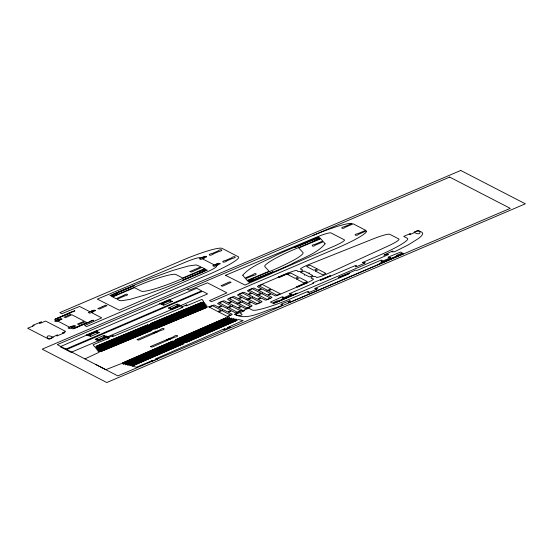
<?xml version="1.0" encoding="UTF-8"?>
<svg xmlns="http://www.w3.org/2000/svg" width="553" height="553" viewBox="0 0 553 553"><rect width="100%" height="100%" fill="white"/><g stroke="black" fill="none" stroke-linecap="round" stroke-linejoin="round"><path stroke-width="0.83" d="M84.934 358.911L98.869 352.399A3.622 0.442 -22.4 0 1 101.939 350.643L124.854 340.862L101.662 350.284A3.622 0.442 -22.4 0 1 98.047 351.307A3.622 0.442 -22.4 0 1 101.116 349.551L124.031 339.77L100.84 349.192A3.622 0.442 -22.4 0 1 97.224 350.215A3.622 0.442 -22.4 0 1 100.293 348.459L123.201 338.664L100.017 348.1A3.622 0.442 -22.4 0 1 96.402 349.123A3.622 0.442 -22.4 0 1 99.471 347.367L122.386 337.586L99.194 347.007A3.622 0.442 -22.4 0 1 95.579 348.031A3.622 0.442 -22.4 0 1 98.648 346.275L121.563 336.494L98.372 345.908A3.622 0.442 -22.4 0 1 94.757 346.938L93.104 344.74L108.153 338.464L109.238 337.779L107.199 337.987L113.178 335.498C112.459 336.424 111.077 337.15 113.683 336.169L181.598 307.869L182.988 307.074L180.942 307.261L186.921 304.772C186.223 305.678 184.826 306.431 187.419 305.443L202.025 299.36L203.677 301.551A3.622 0.442 -22.4 0 1 200.608 303.314L177.686 313.095L200.884 303.673A3.622 0.442 -22.4 0 1 204.499 302.65A3.622 0.442 -22.4 0 1 201.43 304.406L178.508 314.187L201.707 304.765A3.622 0.442 -22.4 0 1 205.322 303.742A3.622 0.442 -22.4 0 1 202.253 305.498L179.331 315.279L202.529 305.857A3.622 0.442 -22.4 0 1 206.145 304.834A3.622 0.442 -22.4 0 1 203.075 306.59L180.167 316.385L203.352 306.95A3.622 0.442 -22.4 0 1 206.967 305.927A3.622 0.442 -22.4 0 1 203.898 307.682L180.976 317.463L204.175 308.049A3.622 0.442 -22.4 0 1 207.79 307.019L211.018 306.009A3.622 0.442 -22.4 0 1 214.364 305.062L218.207 307.039L221.497 305.678L217.675 303.645A3.622 0.442 -22.4 0 1 220.481 301.966A3.622 0.442 -22.4 0 1 224.304 300.818L228.154 302.795L231.444 301.433L227.622 299.401A3.622 0.442 -22.4 0 1 230.421 297.721A3.622 0.442 -22.4 0 1 234.244 296.574L238.094 298.551L241.385 297.189L237.562 295.157A3.622 0.442 -22.4 0 1 240.361 293.477A3.622 0.442 -22.4 0 1 244.184 292.33L248.034 294.307L251.325 292.945L247.502 290.913A3.622 0.442 -22.4 0 1 250.302 289.233A3.622 0.442 -22.4 0 1 254.124 288.085L257.974 290.062L261.265 288.701L257.442 286.668A3.622 0.442 -22.4 0 1 260.242 284.989L278.463 277.212M169.778 299.85L160.149 303.936M221.152 285.694L229.066 282.106L230.062 281.871L231.05 282.383L223.122 285.956L222.175 286.198L221.179 285.707M288.265 273.244L278.698 277.309M58.763 320.602C61.805 319.862 58.597 318.535 57.277 319.834M203.463 258.341C206.456 257.629 203.283 256.288 201.969 257.574M92.469 312.079C95.469 311.367 92.296 310.026 90.982 311.311M72.222 327.556C75.215 326.837 72.056 325.523 70.736 326.782M216.921 265.288C219.97 264.569 216.755 263.242 215.435 264.521M155.794 332.588L157.287 331.689L154.819 332.083M169.259 339.535L170.766 338.657L168.278 339.03M71.24 327.97L72.823 328.841L74.178 328.517L93.623 320.249L91.459 320.553L89.164 322.005L73.791 328.351L86.849 322.51L85.314 321.722L78.471 324.625L77.551 324.037L84.339 321.217L71.849 314.775L65.724 317.56L64.072 317.194L70.874 314.27L69.346 313.482L55.735 319.026L70.494 312.507C71.676 311.754 75.478 311.802 74.779 310.523L54.616 319.358L56.233 320.284M52.957 337.275C45.761 341.519 44.717 332.844 52.535 336.971C53.994 336.922 59.862 333.03 56.876 336.01L64.901 332.581L62.544 332.878L65.613 331.392L45.629 321.072L41.288 322.807M86.835 335.063L60.139 346.752L64.908 349.213L66.982 348.611L201.679 290.85L196.937 288.369L196.239 288.466L169.591 299.726M96.471 330.95L159.955 303.839M98.116 340.89L71.468 352.15L70.805 352.261L66.035 349.793L200.718 292.005L202.799 291.396L207.569 293.864L180.872 305.553M107.745 336.77L171.236 309.666M414.245 232.315C421.877 228.064 421.863 236.912 414.674 232.613C413.022 232.799 407.423 236.484 410.333 233.58L403.704 236.407L407.333 238.288A38.122 4.645 -22.4 0 1 377.837 255.963L362.471 262.523C363.397 263.657 367.358 261.721 364.171 263.394L357.438 266.269C352.655 267.673 358.738 266.069 355.745 265.392L322.129 279.742L320.422 280.198L330.632 275.608L312.791 282.846L313.489 283.247L289.164 293.823C290.104 294.943 294.023 293.042 290.857 294.701L284.124 297.569C279.293 298.986 285.521 297.32 282.431 296.698L270.403 302.076L272.311 303.065L276.811 300.901L278.94 300.728L297.279 293.159L277.647 301.758L274.357 302.698L273.127 303.376L273.507 303.68L381.204 257.698A62.752 7.645 -22.4 0 0 387.957 254.753C390.812 252.68 380.74 256.661 384.791 254.546L392.374 251.2L393.003 251.124L391.911 251.802L394.565 251.753L408.259 244.882L418.628 238.419L421.545 235.855L422.741 233.829L422.133 232.391L418.089 230.269L414.073 232.225M297.307 286.938L279.085 294.714A3.622 0.442 -22.4 0 1 275.263 295.869L271.419 293.892L268.129 295.247L271.952 297.286A3.622 0.442 -22.4 0 1 269.145 298.959A3.622 0.442 -22.4 0 1 265.322 300.113L261.479 298.136L258.189 299.491L262.011 301.53A3.622 0.442 -22.4 0 1 259.205 303.203A3.622 0.442 -22.4 0 1 255.382 304.357L251.539 302.38L248.235 303.763L252.071 305.774A3.622 0.442 -22.4 0 1 249.265 307.447A3.622 0.442 -22.4 0 1 245.442 308.602L241.592 306.625L238.295 308.007L242.124 310.019A3.622 0.442 -22.4 0 1 239.325 311.698A3.622 0.442 -22.4 0 1 235.502 312.846L231.61 310.862L228.354 312.258L232.184 314.263A3.622 0.442 -22.4 0 1 229.854 315.735L227.414 317.152A3.622 0.442 -22.4 0 1 224.891 318.742L202.674 328.662L225.638 318.908A3.622 0.442 -22.4 0 1 229.654 317.636A3.622 0.442 -22.4 0 1 227.131 319.233L204.942 329.173L227.877 319.392A3.622 0.442 -22.4 0 1 231.894 318.127A3.622 0.442 -22.4 0 1 229.371 319.717L207.154 329.636L230.117 319.883A3.622 0.442 -22.4 0 1 234.133 318.611A3.622 0.442 -22.4 0 1 231.61 320.208L209.393 330.127L232.357 320.367A3.622 0.442 -22.4 0 1 236.373 319.102A3.622 0.442 -22.4 0 1 233.85 320.692L211.633 330.611L234.596 320.858A3.622 0.442 -22.4 0 1 238.613 319.586L243.113 320.567L227.532 327.563L230.207 327.113L224.359 329.671L223.73 329.54L225.016 328.752L223.136 329.312L156.554 358.441L155.407 359.16L158.075 358.676L152.22 361.233L151.591 361.095L152.884 360.307L136.57 367.178L132.07 366.204A3.622 0.442 -22.4 0 1 134.593 364.607L156.81 354.687L133.847 364.448A3.622 0.442 -22.4 0 1 129.831 365.713A3.622 0.442 -22.4 0 1 132.354 364.123L154.57 354.203L131.607 363.957A3.622 0.442 -22.4 0 1 127.591 365.222A3.622 0.442 -22.4 0 1 130.114 363.632L152.317 353.699L129.367 363.473A3.622 0.442 -22.4 0 1 125.351 364.738A3.622 0.442 -22.4 0 1 127.874 363.141L150.091 353.222L127.128 362.982A3.622 0.442 -22.4 0 1 123.112 364.247A3.622 0.442 -22.4 0 1 125.635 362.657L147.851 352.738L124.888 362.491A3.622 0.442 -22.4 0 1 120.872 363.763L105.865 369.674L95.344 364.289M239.041 312.701C229.142 315.984 248.477 316.516 239.643 312.929L244.461 310.655L242.096 310.993L248.726 308.159L252.368 310.033A38.122 4.645 -22.4 0 0 292.627 297.922L307.993 291.362C311.049 291.998 304.855 293.664 309.687 292.24L316.42 289.364C319.572 287.754 315.687 289.592 314.726 288.486L348.328 274.136L349.503 273.403L338.353 277.509L355.793 270.064L356.574 270.431L358.012 269.995L381.307 260.062C384.335 260.691 378.231 262.343 383.001 260.933L389.734 258.057C392.872 256.454 389.001 258.279 388.033 257.186L400.579 252.071L402.487 253.06L397.489 254.954L396.377 255.604L396.909 255.935L379.082 263.767L399.225 255.431L401.519 253.979L403.69 253.675L295.993 299.657A62.752 7.645 -22.4 0 1 289.115 302.532L288.472 302.802C288.438 301.295 292.378 299.982 288.977 301.039L282.631 303.562C278.263 305.961 283.682 302.788 282.12 305.339L280.903 305.816M32.503 326.305C35.758 324.632 33.304 325.952 32.779 325.316L41.42 321.874L39.553 323.305L41.136 322.862M32.35 326.367L27.65 328.24L49.113 339.321L53.136 337.365M280.101 306.127L278.138 306.874M277.364 307.171L276.59 307.454M275.823 307.738C262.703 310.814 247.606 321.272 234.341 314.304L238.868 312.611M306.777 282.742L297.141 286.855M180.713 305.463L171.077 309.583M87.028 335.159L96.63 331.033M107.586 336.687L97.95 340.807M200.926 258.023L200.331 257.712A14.295 1.742 -22.4 0 0 186.167 261.859L97.321 299.118L119.337 310.212L206.338 272.27A14.295 1.742 -22.4 0 0 216.472 266.048L215.877 265.737M202.412 258.79L214.384 264.97M187.294 289.171L189.313 290.214L207.479 282.825L226.875 292.827L209.504 300.638L211.523 301.675L336.701 248.228A38.122 4.645 -22.4 0 0 366.542 230.871L359.001 234.085C356.436 236.705 352.24 234.583 358.033 233.587L365.713 230.304L353.222 223.854L345.542 227.138C342.749 229.848 338.982 227.525 344.574 226.633L352.109 223.419A38.122 4.645 -22.4 0 0 312.473 235.723M170.11 301.558C170.2 300.535 172.799 299.844 168.997 301.081L161.379 304.572L163.792 304.254M170.206 301.606L172.515 301.247L164.905 304.731C161.953 305.74 163.17 305.304 163.882 304.302M176.946 305.083C177.658 304.095 178.875 303.652 175.93 304.662L168.312 308.145L170.628 307.786M177.043 305.138L179.449 304.821L171.838 308.304C168.036 309.549 170.683 308.844 170.718 307.834M153.029 332.844L154.004 333.348M166.494 339.791L167.469 340.295M89.939 311.761L79.611 306.445L61.798 313.682L59.779 312.639L181.861 260.511A38.122 4.645 -22.4 0 1 222.126 248.401L238.274 256.737A38.122 4.645 -22.4 0 1 208.778 274.412L86.703 326.54L84.685 325.496L101.711 317.871L91.425 312.528M96.982 332.782C97.052 331.759 99.775 331.047 95.869 332.305L88.252 335.789L90.664 335.477M97.079 332.83L99.395 332.464L91.777 335.954C88.833 336.957 90.07 336.542 90.754 335.526M103.826 336.307C104.524 335.346 105.727 334.876 102.803 335.885L95.185 339.369L97.501 339.01M103.916 336.355L106.328 336.044L98.711 339.528C94.86 340.759 97.542 340.109 97.598 339.058M57.719 321.051L69.692 327.231M288.099 273.099A8.482 1.037 -22.4 0 1 296.989 270.472C297.583 273.32 306.542 270.189 300.542 269.18A8.482 1.037 -22.4 0 1 309.5 264.272L373.123 238.917A19.065 2.323 -22.4 0 1 389.761 234.306L398.817 238.979A19.065 2.323 -22.4 0 1 387.459 246.32L327.673 273.652A8.482 1.037 -22.4 0 1 316.427 277.378C315.535 274.73 307.046 277.972 313.337 278.919A8.482 1.037 -22.4 0 1 306.943 282.825M252.438 296.975A3.622 0.442 -22.4 0 0 252.603 296.671L248.767 294.631L252.05 293.27L255.915 295.254A3.622 0.442 -22.4 0 0 256.578 295.205A3.622 0.442 -22.4 0 1 257.076 295.461A3.622 0.442 -22.4 0 0 256.903 295.765L260.746 297.811L257.498 299.173L253.592 297.182A3.622 0.442 -22.4 0 0 252.928 297.231A3.622 0.442 -22.4 0 1 252.438 296.975M122.469 362.996L172.654 341.153L122.469 362.996M124.708 363.487L174.893 341.636L124.708 363.487M126.948 363.971L177.133 342.127L126.962 363.943M129.188 364.462L179.372 342.618L129.202 364.427M131.42 364.945L181.612 343.102L131.42 364.945M133.66 365.436L183.852 343.593L133.681 365.409M149.407 351.943L172.474 342.169A3.622 0.442 -22.4 0 1 174.147 341.491A3.622 0.442 -22.4 0 0 177.313 340.109A3.622 0.442 -22.4 0 1 178.799 339.397L201.126 329.429L178.052 339.231A3.622 0.442 -22.4 0 1 176.379 339.908A3.622 0.442 -22.4 0 0 173.213 341.291A3.622 0.442 -22.4 0 1 171.727 342.003L149.421 351.915M151.646 352.434L174.713 342.653A3.622 0.442 -22.4 0 1 176.386 341.982A3.622 0.442 -22.4 0 0 179.552 340.6A3.622 0.442 -22.4 0 1 181.038 339.881L203.359 329.92L180.292 339.722A3.622 0.442 -22.4 0 1 178.619 340.392A3.622 0.442 -22.4 0 0 175.453 341.775A3.622 0.442 -22.4 0 1 173.967 342.494L151.646 352.434M153.886 352.918L176.953 343.143A3.622 0.442 -22.4 0 1 178.626 342.466A3.622 0.442 -22.4 0 0 181.792 341.083A3.622 0.442 -22.4 0 1 183.278 340.372L205.598 330.404L182.531 340.213A3.622 0.442 -22.4 0 1 180.859 340.883A3.622 0.442 -22.4 0 0 177.693 342.266A3.622 0.442 -22.4 0 1 176.207 342.978L153.9 352.89M156.126 353.408L179.186 343.627A3.622 0.442 -22.4 0 1 180.866 342.957A3.622 0.442 -22.4 0 0 184.031 341.574A3.622 0.442 -22.4 0 1 185.518 340.862L207.838 330.894L184.771 340.696A3.622 0.442 -22.4 0 1 183.098 341.367A3.622 0.442 -22.4 0 0 179.932 342.756A3.622 0.442 -22.4 0 1 178.439 343.468L156.14 353.381M158.358 353.899L181.425 344.118A3.622 0.442 -22.4 0 1 183.105 343.448A3.622 0.442 -22.4 0 0 186.271 342.058A3.622 0.442 -22.4 0 1 187.757 341.346L210.078 331.378L187.011 341.187A3.622 0.442 -22.4 0 1 185.338 341.858A3.622 0.442 -22.4 0 0 182.172 343.24A3.622 0.442 -22.4 0 1 180.679 343.952L158.358 353.899M175.633 339.736L225.824 317.892L175.633 339.736M177.872 340.226L228.057 318.376L177.928 340.157M180.112 340.71L230.297 318.867L180.112 340.71M182.352 341.201L232.536 319.358L182.352 341.201M184.591 341.685L234.776 319.841L184.591 341.685M186.831 342.176L237.016 320.332L186.845 342.148M242.767 275.214L244.944 278.048L252.673 274.806C255.852 271.889 258.438 274.793 253.295 275.47L245.553 278.698L247.163 280.426L269.117 271.233L264.908 266.712A38.122 4.645 -22.4 0 1 296.664 248.373L320.374 238.447L319.738 237.755L314.629 240.106L313.254 239.974L294.894 247.419L314.602 238.931C315.943 238.115 319.088 238.495 318.984 236.947L295.267 246.88A74.406 9.069 -22.4 0 0 276.825 254.947C265.433 261.216 251.546 265.302 242.767 275.214M325.109 243.804C316.641 253.965 302.346 257.919 291.016 264.272A74.406 9.069 -22.4 0 1 272.588 272.332L248.878 282.272C248.774 280.724 251.919 281.104 253.253 280.288L272.968 271.82L254.601 279.244L253.226 279.113L248.124 281.463L247.481 280.772L271.198 270.846A38.122 4.645 -22.4 0 0 302.954 252.507L298.738 247.986L320.699 238.792L322.814 241.06L315.086 244.295C310.205 244.813 312.321 247.931 315.701 244.965L323.422 241.716L325.109 243.804M123.72 295.385L116.061 298.703L112.688 296.961L134.49 287.657L141.202 291.12A38.122 4.645 -22.4 0 0 181.467 279.009L205.011 268.958L206.034 269.484L201.029 271.378L199.91 272.055L200.456 272.359L182.621 280.191L202.744 271.862L205.059 270.403L207.23 270.099L183.686 280.157A74.406 9.069 -22.4 0 1 164.766 287.885L145.626 294.804L129.72 299.45L121.363 300.749L119.628 300.528L117.029 299.208L124.702 295.931C130.287 295.026 126.644 292.765 123.72 295.385M137.144 339.577L138.188 340.136L139.619 339.722L161.075 330.335C166.882 329.312 163.225 327.044 160.094 329.782L137.158 339.556M150.61 346.524L151.653 347.084L153.084 346.676L174.534 337.282C180.672 336.106 176.331 334.053 173.559 336.777L150.637 346.475M189.956 271.509L190.965 272.062L191.953 271.834L201.928 267.369L204.499 268.689L182.697 278L175.985 274.537A38.122 4.645 -22.4 0 0 135.72 286.648L112.176 296.698L111.153 296.173L116.151 294.272L117.264 293.629L116.731 293.297L134.566 285.466L114.436 293.788L112.121 295.247L109.957 295.551L133.501 285.5A74.406 9.069 -22.4 0 1 152.414 277.772L172.778 270.452L188.359 266L196.246 264.915L200.96 266.864L189.956 271.509M287.512 274.426L295.046 278.346L298.357 276.97L290.843 273.051L287.512 274.426M296.463 279.044L303.998 282.97L307.309 281.588L299.767 277.668L296.498 278.995M315.3 271.005L322.544 274.779L325.862 273.396L318.604 269.622L315.334 270.956M317.194 268.91L313.862 270.299L306.632 266.518L309.943 265.15L317.194 268.91M225.534 275.311L244.944 285.03L334.261 246.092A14.295 1.742 -22.4 0 0 344.395 239.864L330.943 232.917A14.295 1.742 -22.4 0 0 316.779 237.064L225.548 275.29M102.45 306.611L97.757 308.65L99.581 308.989L106.95 305.664L105.671 305.18L102.45 306.611M213.258 253.938C210.175 256.716 206.428 254.449 212.276 253.412L217.799 251.055C220.723 248.276 224.788 250.412 218.815 251.567L213.258 253.938M226.716 260.885C223.654 263.663 219.88 261.396 225.735 260.366L231.258 258.009C234.196 255.216 238.17 257.387 232.274 258.514L226.716 260.885M96.429 346.199L147.651 324.901L96.429 346.199M97.252 347.291L148.474 325.994L97.28 347.256M98.075 348.383L149.296 327.086L98.102 348.349M98.897 349.475L150.119 328.178L98.897 349.475M99.72 350.567L150.941 329.27L99.74 350.54M100.542 351.66L151.764 330.362L100.542 351.66M123.236 335.747L146.531 326.325A3.622 0.442 -22.4 0 1 148.183 325.696A3.622 0.442 -22.4 0 0 151.418 324.348A3.622 0.442 -22.4 0 1 153.001 323.629L176.027 313.814L152.725 323.263A3.622 0.442 -22.4 0 1 151.073 323.892A3.622 0.442 -22.4 0 0 147.838 325.24A3.622 0.442 -22.4 0 1 146.255 325.959L123.236 335.747M124.059 336.839L147.354 327.417A3.622 0.442 -22.4 0 1 149.006 326.788A3.622 0.442 -22.4 0 0 152.241 325.441A3.622 0.442 -22.4 0 1 153.824 324.722L176.849 314.906L153.547 324.355A3.622 0.442 -22.4 0 1 151.895 324.984A3.622 0.442 -22.4 0 0 148.66 326.332A3.622 0.442 -22.4 0 1 147.077 327.051L124.121 336.77M124.881 337.931L148.176 328.51A3.622 0.442 -22.4 0 1 149.828 327.881A3.622 0.442 -22.4 0 0 153.063 326.533A3.622 0.442 -22.4 0 1 154.646 325.814L177.665 315.977L154.37 325.447A3.622 0.442 -22.4 0 1 152.718 326.076A3.622 0.442 -22.4 0 0 149.483 327.424A3.622 0.442 -22.4 0 1 147.9 328.143L124.881 337.931M125.704 339.024L148.999 329.602A3.622 0.442 -22.4 0 1 150.651 328.973A3.622 0.442 -22.4 0 0 153.886 327.625A3.622 0.442 -22.4 0 1 155.469 326.906L178.495 317.09L155.193 326.54A3.622 0.442 -22.4 0 1 153.54 327.169A3.622 0.442 -22.4 0 0 150.305 328.517A3.622 0.442 -22.4 0 1 148.722 329.235L125.704 339.024M126.526 340.116L149.822 330.694A3.622 0.442 -22.4 0 1 151.474 330.065A3.622 0.442 -22.4 0 0 154.709 328.717A3.622 0.442 -22.4 0 1 156.292 327.998L179.31 318.169L156.015 327.632A3.622 0.442 -22.4 0 1 154.363 328.261A3.622 0.442 -22.4 0 0 151.128 329.609A3.622 0.442 -22.4 0 1 149.545 330.328L126.526 340.116M150.782 323.553L202.004 302.249L150.782 323.553M151.605 324.646L202.827 303.341L151.633 324.611M152.428 325.738L203.649 304.433L152.428 325.738M153.25 326.83L204.472 305.526L153.312 326.754M154.073 327.922L205.301 306.639L154.1 327.888M154.895 329.014L206.117 307.717L154.895 329.014M61.929 319.04L56.06 321.756L54.567 320.989L60.401 318.597L61.929 319.04M95.641 310.516L89.766 313.233L88.28 312.466L94.114 310.074L95.641 310.516M96.906 331.206L88.445 334.994L86.579 334.931L96.215 330.818L96.906 331.206M97.687 340.607L98.372 341.021L108.001 336.908L106.135 336.839L97.687 340.607M170.034 299.982L161.573 303.777L159.699 303.708L169.336 299.595L170.034 299.982M170.815 309.383L171.492 309.798L181.128 305.685L179.262 305.615L170.815 309.383M206.628 256.779L200.76 259.495L199.267 258.728L205.101 256.329L206.628 256.779M220.094 263.726L214.218 266.442L212.732 265.675L218.559 263.283L220.094 263.726M209.387 307.122L217.841 311.539L221.145 310.15L212.677 305.761L209.387 307.122M219.327 302.878L227.781 307.295L231.085 305.906L222.617 301.516L219.327 302.878M218.94 307.364L222.783 309.404A3.622 0.442 -22.4 0 1 222.617 309.708A3.622 0.442 -22.4 0 0 223.108 309.963A3.622 0.442 -22.4 0 1 223.771 309.915L227.636 311.906L230.926 310.544L227.083 308.505A3.622 0.442 -22.4 0 1 227.248 308.194A3.622 0.442 -22.4 0 0 226.758 307.938A3.622 0.442 -22.4 0 1 226.094 307.993L222.23 306.003L218.967 307.33M218.794 311.975L227.248 316.392L230.546 315.003L222.085 310.613L218.794 311.975M229.267 298.627L237.721 303.044L241.025 301.661L232.557 297.272L229.267 298.627M228.88 303.12L232.723 305.159A3.622 0.442 -22.4 0 1 232.557 305.463A3.622 0.442 -22.4 0 0 233.048 305.719A3.622 0.442 -22.4 0 1 233.712 305.671L237.576 307.662L240.866 306.3L237.023 304.254A3.622 0.442 -22.4 0 1 237.189 303.95A3.622 0.442 -22.4 0 0 236.698 303.694A3.622 0.442 -22.4 0 1 236.034 303.749L232.129 301.758L228.907 303.085M228.735 307.731L237.189 312.148L240.493 310.758L232.025 306.369L228.735 307.731M239.207 294.383L247.661 298.8L250.965 297.417L242.532 293.035L239.207 294.383M238.82 298.876L242.663 300.915A3.622 0.442 -22.4 0 1 242.497 301.219A3.622 0.442 -22.4 0 0 242.988 301.475A3.622 0.442 -22.4 0 1 243.652 301.426L247.516 303.417L250.806 302.056L246.963 300.009A3.622 0.442 -22.4 0 1 247.136 299.705A3.622 0.442 -22.4 0 0 246.638 299.45A3.622 0.442 -22.4 0 1 245.974 299.498L242.11 297.514L238.855 298.841M238.675 303.486L247.129 307.903L250.433 306.514L241.965 302.125L238.675 303.486M249.147 290.138L257.601 294.555L260.905 293.173L252.472 288.79L249.147 290.138M248.615 299.242L257.069 303.659L260.373 302.27L251.905 297.88L248.615 299.242M259.094 285.894L267.541 290.311L270.846 288.929L262.412 284.546L259.094 285.894M258.707 290.387L262.544 292.426A3.622 0.442 -22.4 0 1 262.378 292.731A3.622 0.442 -22.4 0 0 262.869 292.986A3.622 0.442 -22.4 0 1 263.532 292.938L267.396 294.929L270.687 293.567L266.85 291.521A3.622 0.442 -22.4 0 1 267.016 291.217A3.622 0.442 -22.4 0 0 266.518 290.961A3.622 0.442 -22.4 0 1 265.855 291.009L261.998 289.025L258.707 290.387M258.555 294.998L267.009 299.415L270.313 298.026L261.846 293.636L258.555 294.998M268.495 290.754L276.949 295.171L280.253 293.781L271.786 289.392L268.495 290.754M288.535 273.348L280.074 277.143L278.207 277.081L287.837 272.961L288.521 273.382M300.839 272.394L304.675 274.44A3.622 0.442 -22.4 0 1 304.509 274.744A3.622 0.442 -22.4 0 0 305 275A3.622 0.442 -22.4 0 1 305.664 274.952L309.528 276.935L312.818 275.574L308.982 273.535A3.622 0.442 -22.4 0 1 309.148 273.23A3.622 0.442 -22.4 0 0 308.65 272.975A3.622 0.442 -22.4 0 1 307.986 273.023L304.081 271.032L300.867 272.359M296.878 286.654L297.562 287.069L307.198 282.956L305.325 282.894L296.878 286.654M75.395 325.987L69.519 328.71L68.033 327.936L73.86 325.544L75.395 325.987M460.739 170.462L42.18 349.178L106.791 382.538L525.35 203.822L460.739 170.462M449.679 177.091L57.277 344.637L117.851 375.909L510.253 208.363L449.679 177.091"/></g></svg>
